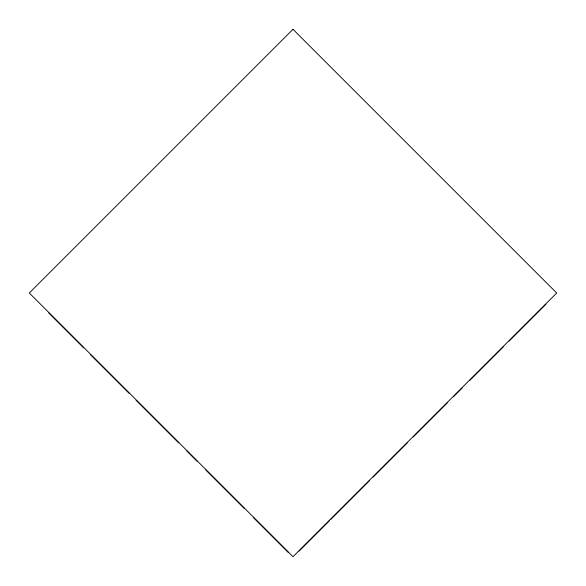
<?xml version="1.0" encoding="UTF-8"?>
<svg xmlns="http://www.w3.org/2000/svg" width="586" height="586" viewBox="0 0 586 586"><rect width="100%" height="100%" fill="white"/><g stroke="black" fill="none" stroke-linecap="round" stroke-linejoin="round"><path stroke-width="0.88" d="M299.153 551.03L329.244 520.939M330.965 519.218L369.722 480.461M373.165 477.019L407.314 442.87M413.255 436.929L447.404 402.78M453.344 396.839L462.061 388.122M469.723 380.461L503.198 346.985M509.139 341.045L545.954 304.229M48.836 313.019L83.673 347.857M90.486 354.669L129.242 393.426M136.12 400.304L178.73 442.913M186.89 451.073L196.984 461.167M205.854 470.038L244.611 508.795M253.474 517.658L288.312 552.495M293 29.3L29.3 293L293 556.7L556.7 293L293 29.3"/></g></svg>
